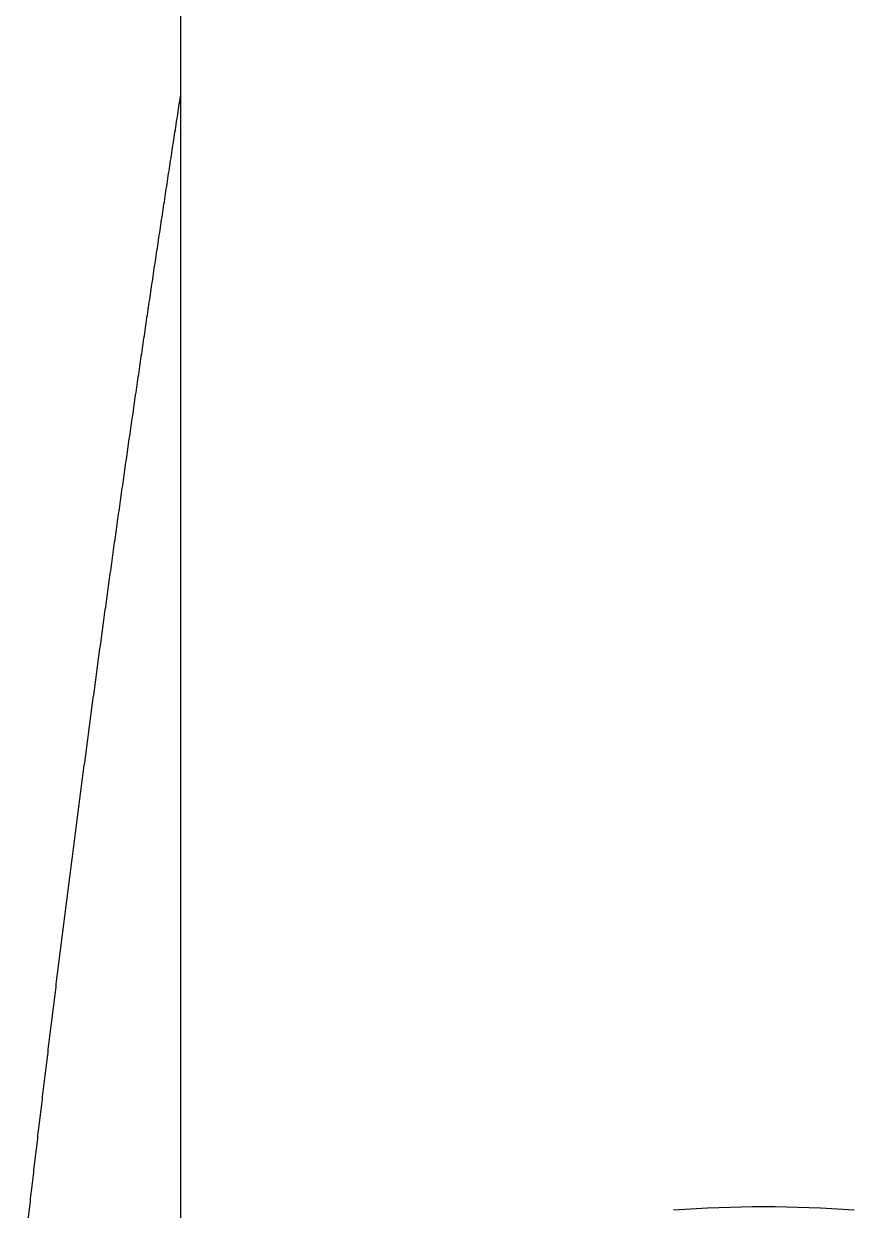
# Model space of a CAD drawing. Header units: millimetres. Extents: x 169 to 4368, y -1049 to 1924.
# Drawn here: x 486.843 to 488.409, y 1166.824 to 1169.061 of the extents above; entities that cross this region are included whole.
import ezdxf

# ---------------------------------------------------------------- set-up
doc = ezdxf.new("R2010")
doc.units = ezdxf.units.MM

msp = doc.modelspace()

# ---------------------------------------------------------------- linework, layer by layer
msp.add_line((487.1389, 1202.9829), (487.1389, 1165.9548))
msp.add_arc((488.2389, 1164.53), 2.3, 85.7526, 94.2474)
msp.add_arc((488.2389, 1164.53), 2.3, 85.7526, 94.2474)
msp.add_arc((488.2389, 1164.53), 2.3, 85.7526, 94.2474)
msp.add_open_spline([(486.8432, 1166.7314), (486.8788, 1167.0469), (486.9169, 1167.3616), (486.9572, 1167.6755), (486.9996, 1167.9887), (487.0441, 1168.3012), (487.0905, 1168.6131), (487.1388, 1168.9244)], degree=7)

doc.saveas('drawing.dxf')
